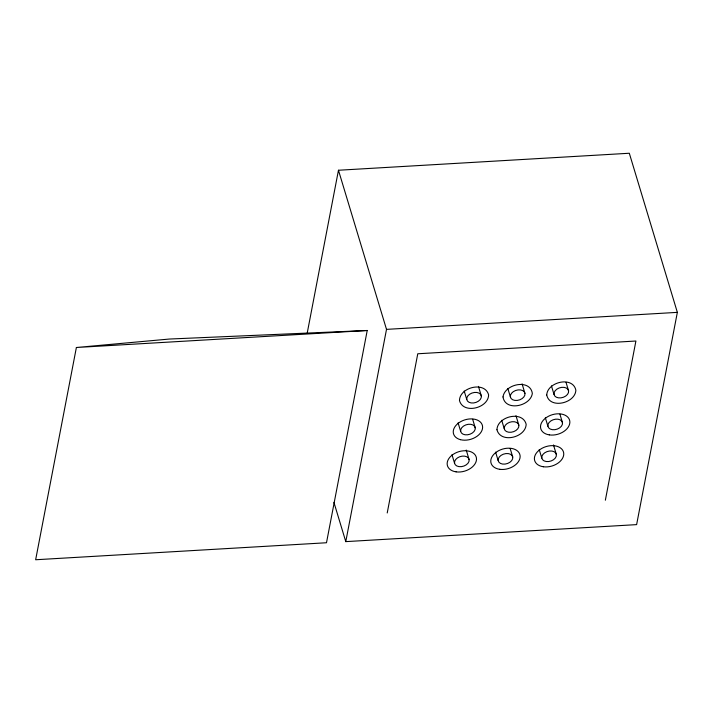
<?xml version="1.0" encoding="UTF-8"?>
<svg xmlns="http://www.w3.org/2000/svg" width="713" height="713" viewBox="0 0 713 713"><rect width="100%" height="100%" fill="white"/><g stroke="black" fill="none" stroke-linecap="round" stroke-linejoin="round"><path stroke-width="1.07" d="M76.38 347.498L35.65 559.75L326.492 542.753L367.222 330.493L169.409 339.04L76.38 347.498L367.222 330.493M307.134 333.524L338.461 170.247L629.312 153.25L677.35 312.365L636.62 524.625L345.778 541.622L333.925 502.371M345.778 541.622L386.508 329.37L338.461 170.247M387.221 512.968L417.773 353.773L635.907 341.019L605.355 500.214M386.508 329.37L677.35 312.365M566.024 382.337L568.582 390.822A7.513 5.08 -16.8 0 1 558.431 397.845A7.513 5.08 -16.8 0 1 556.88 389.155A7.513 5.08 -16.8 0 1 568.582 390.822M551.452 385.902L554.01 394.387M559.919 414.173L562.477 422.657A7.513 5.08 -16.8 0 1 552.325 429.681A7.513 5.08 -16.8 0 1 550.766 420.991A7.513 5.08 -16.8 0 1 562.477 422.657M545.338 417.738L547.905 426.231M553.484 444.948L556.372 454.502A7.513 5.08 -16.8 0 1 546.211 461.516A7.513 5.08 -16.8 0 1 544.661 452.835A7.513 5.08 -16.8 0 1 556.372 454.502M522.076 383.826L524.955 393.371A7.513 5.08 -16.8 0 1 514.804 400.394A7.513 5.08 -16.8 0 1 513.253 391.704A7.513 5.08 -16.8 0 1 524.955 393.371M539.233 449.582L541.791 458.067M507.825 388.451L510.383 396.936M515.971 415.661L518.85 425.206A7.513 5.08 -16.8 0 1 508.699 432.23A7.513 5.08 -16.8 0 1 507.139 423.54A7.513 5.08 -16.8 0 1 518.85 425.206M501.711 420.296L504.278 428.78M510.178 448.566L512.745 457.051A7.513 5.08 -16.8 0 1 502.585 464.065A7.513 5.08 -16.8 0 1 501.034 455.384A7.513 5.08 -16.8 0 1 512.745 457.051M478.45 386.375L481.328 395.92A7.513 5.08 -16.8 0 1 471.177 402.943A7.513 5.08 -16.8 0 1 469.626 394.253A7.513 5.08 -16.8 0 1 481.328 395.92M495.606 452.131L498.164 460.616M464.199 391L466.757 399.494M472.666 419.271L475.223 427.764A7.513 5.08 -16.8 0 1 465.072 434.778A7.513 5.08 -16.8 0 1 463.512 426.098A7.513 5.08 -16.8 0 1 475.223 427.764M458.085 422.845L460.651 431.329M466.231 450.055L469.118 459.6A7.513 5.08 -16.8 0 1 458.958 466.623A7.513 5.08 -16.8 0 1 457.407 457.933A7.513 5.08 -16.8 0 1 469.118 459.6M451.98 454.68L454.537 463.165M546.737 394.975C549.598 409.342 575.222 403.415 575.863 390.243C572.994 375.867 547.379 381.794 546.737 394.975M459.475 400.528C463.156 414.485 488.441 408.201 488.619 394.886C484.929 380.929 459.644 387.204 459.475 400.528M503.004 396.936C505.25 411.784 530.624 406.33 532.335 393.38C530.098 378.532 504.715 383.977 503.004 396.936M496.952 429.734C500.615 443.771 525.793 437.559 526.167 424.253C522.513 410.225 497.335 416.437 496.952 429.734M499.724 469.306A15.026 10.151 -16.8 0 0 520.027 455.268A15.026 10.151 -16.8 0 0 496.613 451.926A15.026 10.151 -16.8 0 0 499.724 469.306M543.351 466.757A15.026 10.151 -16.8 0 0 563.653 452.719A15.026 10.151 -16.8 0 0 540.24 449.377A15.026 10.151 -16.8 0 0 543.351 466.757M549.286 434.885A15.026 10.151 -16.8 0 0 569.785 421.009A15.026 10.151 -16.8 0 0 546.497 417.435A15.026 10.151 -16.8 0 0 549.286 434.885M456.097 471.854A15.026 10.151 -16.8 0 0 476.4 457.817A15.026 10.151 -16.8 0 0 452.987 454.484A15.026 10.151 -16.8 0 0 456.097 471.854M460.491 439.68A15.026 10.151 -16.8 0 0 482.621 427.31A15.026 10.151 -16.8 0 0 460.696 421.641A15.026 10.151 -16.8 0 0 460.491 439.68"/></g></svg>
